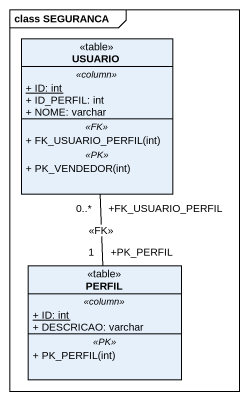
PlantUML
@startuml
mainframe class SEGURANCA
hide circle
hide empty members
skinparam classAttributeIconSize 0
class USUARIO <<table>> {
  .. <<column>> ..
  {static} + ID: int
  + ID_PERFIL: int
  + NOME: varchar
  .. <<FK>> ..
  + FK_USUARIO_PERFIL(int)
  .. <<PK>> ..
  + PK_VENDEDOR(int)
}
class PERFIL <<table>> {
  .. <<column>> ..
  {static} + ID: int
  + DESCRICAO: varchar
  .. <<PK>> ..
  + PK_PERFIL(int)
}
USUARIO "+FK_USUARIO_PERFIL\n0..*" -- "+PK_PERFIL\n1" PERFIL : <<FK>>
@enduml
